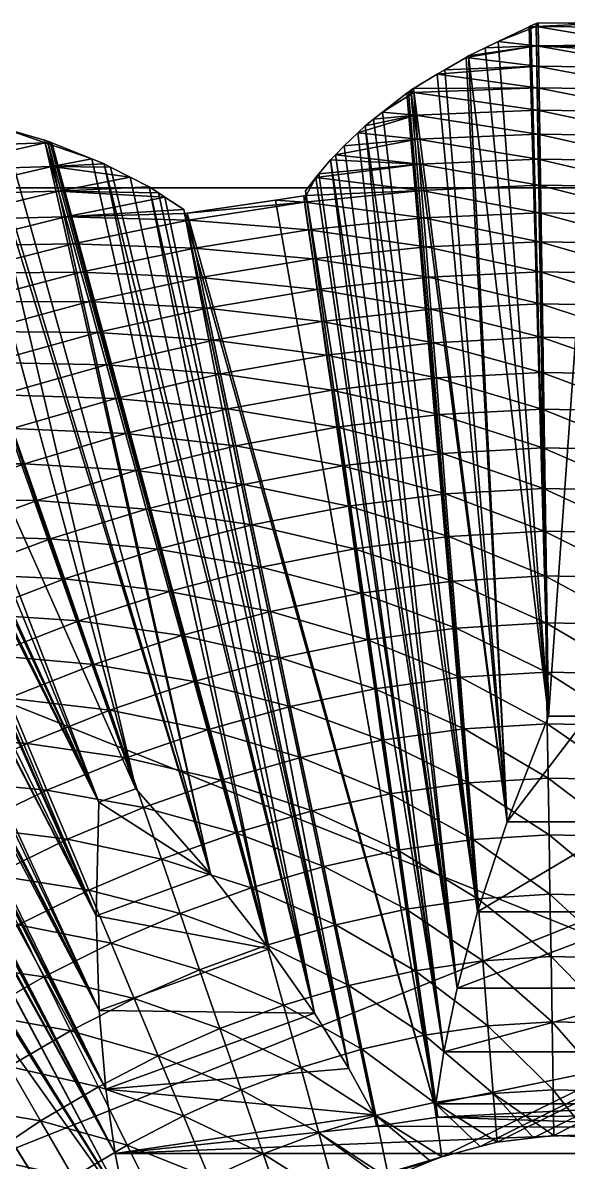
# Model space of a CAD drawing. Extents: x -33.1 to 33.1, y -27.2 to 27.2.
# Drawn here: x -7.38 to 0, y 11.81 to 27.24 of the extents above; entities that cross this region are included whole.
import ezdxf

# ---------------------------------------------------------------- set-up
doc = ezdxf.new("R2010")
doc.units = 0
doc.header["$MEASUREMENT"] = 0
for name, color, linetype in [('ObjLayer', 2, 'Continuous'), ('STL2DXF', 7, 'Continuous'), ('Temp', 7, 'Continuous')]:
    doc.layers.add(name, color=color, linetype=linetype)

msp = doc.modelspace()

# ---------------------------------------------------------------- linework, layer by layer
at = {"layer": 'ObjLayer'}
for p, q in [((-0.528, 27.183, 29.315), (-0.946, 26.984, 28.688)), ((-0.434, 27.226, 29.457), (-0.528, 27.183, 29.315)), ((-0.409, 27.236, 29.495), (-0.434, 27.226, 29.457)), ((-0.269, 17.853, 36.5), (-0.434, 27.226, 29.457)), ((0.406, 27.228, 29.5), (-0.409, 27.236, 29.495)), ((-1.124, 26.899, 28.421), (-1.35, 26.787, 28.085)), ((-0.946, 26.984, 28.688), (-1.124, 26.899, 28.421)), ((-1.383, 26.768, 28.027), (-1.671, 26.601, 27.526)), ((-1.35, 26.787, 28.085), (-1.383, 26.768, 28.027)), ((-1.775, 26.539, 27.347), (-2.096, 26.346, 26.795)), ((-1.671, 26.601, 27.526), (-1.775, 26.539, 27.347)), ((-2.183, 26.284, 26.63), (-2.515, 26.027, 25.969)), ((-2.164, 26.298, 26.668), (-2.183, 26.284, 26.63)), ((-2.129, 26.325, 26.74), (-2.164, 26.298, 26.668)), ((-2.096, 26.346, 26.795), (-2.129, 26.325, 26.74)), ((-9.12, 26.122, 29.174), (-5.855, 16.868, 36.5)), ((-6.356, 16.685, 36.5), (-9.887, 25.918, 29.1)), ((-2.634, 25.933, 25.731), (-2.747, 25.842, 25.509)), ((-2.515, 26.027, 25.969), (-2.634, 25.933, 25.731)), ((-7.091, 25.647, 26.638), (-7.65, 25.809, 27.405)), ((-2.747, 25.842, 25.509), (-2.849, 25.745, 25.265)), ((-6.989, 25.611, 26.489), (-7.091, 25.647, 26.638)), ((-6.449, 25.395, 25.659), (-6.989, 25.611, 26.489)), ((-2.849, 25.745, 25.265), (-3.032, 25.569, 24.831)), ((-3.151, 25.45, 24.549), (-3.218, 25.383, 24.391)), ((-3.032, 25.569, 24.831), (-3.151, 25.45, 24.549)), ((-6.284, 25.328, 25.408), (-6.449, 25.395, 25.659)), ((-6.194, 25.283, 25.247), (-6.284, 25.328, 25.408)), ((-3.218, 25.383, 24.391), (-3.376, 25.191, 23.931)), ((-5.93, 25.147, 24.78), (-6.194, 25.283, 25.247)), ((-5.673, 25.014, 24.329), (-5.93, 25.147, 24.78)), ((-3.415, 25.142, 23.817), (-3.556, 24.963, 23.408)), ((-3.376, 25.191, 23.931), (-3.415, 25.142, 23.817)), ((-25, 25), (25, 25)), ((-25, 25, 4), (25, 25, 4)), ((-5.547, 24.933, 24.07), (-5.673, 25.014, 24.329)), ((-5.462, 24.877, 23.897), (-5.547, 24.933, 24.07)), ((-5.204, 24.707, 23.373), (-5.462, 24.877, 23.897)), ((-3.964, 24.837, 23.239), (-5.16, 24.66, 23.243)), ((-3.58, 24.892, 23.24), (-3.964, 24.837, 23.239)), ((-3.546, 24.896, 23.241), (-3.58, 24.892, 23.24)), ((-3.556, 24.963, 23.408), (-3.546, 24.896, 23.241)), ((-1.765, 12.424, 36.5), (-3.546, 24.896, 23.241)), ((-5.194, 24.655, 23.244), (-5.204, 24.707, 23.373)), ((-5.16, 24.66, 23.243), (-5.194, 24.655, 23.244)), ((-5.194, 24.655, 23.244), (-2.597, 12.304, 36.5)), ((-12.057, 22.579, 22.768), (-5.906, 11.072, 36.5)), ((-6.646, 10.675, 36.5), (-13.623, 21.894, 22.623)), ((-0.827, 16.422, 36.5), (-0.269, 17.853, 36.5)), ((-0.269, 17.853, 36.5), (0.265, 17.853, 36.5)), ((-6.356, 16.685, 36.5), (-5.855, 16.868, 36.5)), ((-5.855, 16.868, 36.5), (-4.841, 15.715, 36.5)), ((-6.392, 15.15, 36.5), (-6.356, 16.685, 36.5)), ((-1.227, 15.202, 36.5), (-0.827, 16.422, 36.5)), ((-4.841, 15.715, 36.5), (-4.047, 14.704, 36.5)), ((-6.35, 13.866, 36.5), (-6.392, 15.15, 36.5)), ((-1.504, 14.17, 36.5), (-1.227, 15.202, 36.5)), ((-4.047, 14.704, 36.5), (-3.435, 13.83, 36.5)), ((-1.684, 13.31, 36.5), (-1.504, 14.17, 36.5)), ((-6.257, 12.802, 36.5), (-6.35, 13.866, 36.5)), ((-3.435, 13.83, 36.5), (-2.971, 13.083, 36.5)), ((-1.791, 12.604, 36.5), (-1.684, 13.31, 36.5)), ((-2.971, 13.083, 36.5), (-2.629, 12.457, 36.5)), ((-6.132, 11.932, 36.5), (-6.257, 12.802, 36.5)), ((-1.765, 12.424, 36.5), (-1.791, 12.604, 36.5)), ((-2.629, 12.457, 36.5), (-2.597, 12.304, 36.5)), ((-2.597, 12.304, 36.5), (-1.765, 12.424, 36.5)), ((-0.962, 12.085, 4), (-1.191, 12.027, 4)), ((-0.472, 12.144, 4), (-0.962, 12.085, 4)), ((-0.195, 12.175, 4), (-0.472, 12.144, 4)), ((0.295, 12.156, 4), (-0.195, 12.175, 4)), ((-5.992, 11.233, 36.5), (-6.132, 11.932, 36.5)), ((-1.71, 11.885, 4), (-1.862, 11.827, 4)), ((-1.191, 12.027, 4), (-1.71, 11.885, 4)), ((-1.862, 11.827, 4), (-2.427, 11.595, 4))]:
    msp.add_line(p, q, dxfattribs=at)
at = {"layer": 'STL2DXF'}
for points in [[(-0.433, 27.186, 29.315), (-0.946, 26.984, 28.688), (-0.528, 27.183, 29.315)], [(-0.429, 26.924, 28.424), (-0.946, 26.984, 28.688), (-0.433, 27.186, 29.315)], [(-0.434, 27.226, 29.457), (-0.528, 27.183, 29.315), (-0.504, 27.194, 29.351)], [(-0.433, 27.186, 29.315), (-0.528, 27.183, 29.315), (-0.434, 27.226, 29.457)], [(-0.409, 27.236, 29.495), (-0.433, 27.186, 29.315), (-0.434, 27.226, 29.457)], [(0.406, 27.228, 29.5), (-0.433, 27.186, 29.315), (-0.409, 27.236, 29.495)], [(0.528, 27.175, 29.313), (-0.433, 27.186, 29.315), (0.406, 27.228, 29.5)], [(1.033, 26.944, 28.55), (-0.433, 27.186, 29.315), (0.528, 27.175, 29.313)], [(1.033, 26.944, 28.55), (-0.429, 26.924, 28.424), (-0.433, 27.186, 29.315)], [(-0.424, 26.648, 27.532), (-1.383, 26.768, 28.027), (-0.429, 26.924, 28.424)], [(-0.429, 26.924, 28.424), (-1.383, 26.768, 28.027), (-1.35, 26.787, 28.085)], [(-0.429, 26.924, 28.424), (-1.35, 26.787, 28.085), (-1.124, 26.899, 28.421)], [(-0.429, 26.924, 28.424), (-1.124, 26.899, 28.421), (-0.946, 26.984, 28.688)], [(1.118, 26.905, 28.421), (-0.429, 26.924, 28.424), (1.033, 26.944, 28.55)], [(1.266, 26.626, 27.529), (-0.424, 26.648, 27.532), (-0.429, 26.924, 28.424)], [(1.276, 26.83, 28.184), (-0.429, 26.924, 28.424), (1.118, 26.905, 28.421)], [(1.276, 26.83, 28.184), (1.266, 26.626, 27.529), (-0.429, 26.924, 28.424)], [(-0.424, 26.648, 27.532), (-1.671, 26.601, 27.526), (-1.383, 26.768, 28.027)], [(-0.42, 26.357, 26.639), (-2.096, 26.346, 26.795), (-1.775, 26.539, 27.347)], [(-0.424, 26.648, 27.532), (-1.775, 26.539, 27.347), (-1.671, 26.601, 27.526)], [(-0.42, 26.357, 26.639), (-1.775, 26.539, 27.347), (-0.424, 26.648, 27.532)], [(1.266, 26.626, 27.529), (1.252, 26.335, 26.636), (-0.424, 26.648, 27.532)], [(1.252, 26.335, 26.636), (-0.42, 26.357, 26.639), (-0.424, 26.648, 27.532)], [(-2.067, 25.985, 25.737), (-2.515, 26.027, 25.969), (-2.091, 26.292, 26.631)], [(-2.091, 26.292, 26.631), (-2.515, 26.027, 25.969), (-2.183, 26.284, 26.63)], [(-2.091, 26.292, 26.631), (-2.183, 26.284, 26.63), (-2.164, 26.298, 26.668)], [(-2.091, 26.292, 26.631), (-2.164, 26.298, 26.668), (-2.129, 26.325, 26.74)], [(-2.091, 26.292, 26.631), (-2.129, 26.325, 26.74), (-2.096, 26.346, 26.795)], [(-0.42, 26.357, 26.639), (-2.091, 26.292, 26.631), (-2.096, 26.346, 26.795)], [(-0.415, 26.051, 25.744), (-2.091, 26.292, 26.631), (-0.42, 26.357, 26.639)], [(-0.415, 26.051, 25.744), (-2.067, 25.985, 25.737), (-2.091, 26.292, 26.631)], [(1.252, 26.335, 26.636), (1.238, 26.029, 25.742), (-0.42, 26.357, 26.639)], [(1.238, 26.029, 25.742), (-0.415, 26.051, 25.744), (-0.42, 26.357, 26.639)], [(-2.041, 25.662, 24.841), (-2.849, 25.745, 25.265), (-2.067, 25.985, 25.737)], [(-2.067, 25.985, 25.737), (-2.849, 25.745, 25.265), (-2.747, 25.842, 25.509)], [(-2.067, 25.985, 25.737), (-2.747, 25.842, 25.509), (-2.634, 25.933, 25.731)], [(-2.067, 25.985, 25.737), (-2.634, 25.933, 25.731), (-2.515, 26.027, 25.969)], [(-0.41, 25.73, 24.847), (-2.067, 25.985, 25.737), (-0.415, 26.051, 25.744)], [(-0.41, 25.73, 24.847), (-2.041, 25.662, 24.841), (-2.067, 25.985, 25.737)], [(1.238, 26.029, 25.742), (1.222, 25.707, 24.845), (-0.415, 26.051, 25.744)], [(1.222, 25.707, 24.845), (-0.41, 25.73, 24.847), (-0.415, 26.051, 25.744)], [(-7.081, 25.612, 26.534), (-8.841, 25.546, 27.358), (-7.65, 25.809, 27.405)], [(-7.081, 25.612, 26.534), (-7.65, 25.809, 27.405), (-7.091, 25.647, 26.638)], [(-7.081, 25.612, 26.534), (-8.733, 25.235, 26.469), (-8.841, 25.546, 27.358)], [(-6.992, 25.292, 25.644), (-8.733, 25.235, 26.469), (-7.081, 25.612, 26.534)], [(-6.989, 25.611, 26.489), (-7.081, 25.612, 26.534), (-7.091, 25.647, 26.638)], [(-6.449, 25.395, 25.659), (-7.081, 25.612, 26.534), (-6.989, 25.611, 26.489)], [(-6.449, 25.395, 25.659), (-6.992, 25.292, 25.644), (-7.081, 25.612, 26.534)], [(-2.014, 25.324, 23.942), (-3.151, 25.45, 24.549), (-2.041, 25.662, 24.841)], [(-2.041, 25.662, 24.841), (-3.151, 25.45, 24.549), (-3.032, 25.569, 24.831)], [(-2.041, 25.662, 24.841), (-3.032, 25.569, 24.831), (-2.849, 25.745, 25.265)], [(-0.405, 25.392, 23.947), (-2.041, 25.662, 24.841), (-0.41, 25.73, 24.847)], [(-0.405, 25.392, 23.947), (-2.014, 25.324, 23.942), (-2.041, 25.662, 24.841)], [(1.222, 25.707, 24.845), (1.206, 25.369, 23.946), (-0.41, 25.73, 24.847)], [(1.206, 25.369, 23.946), (-0.405, 25.392, 23.947), (-0.41, 25.73, 24.847)], [(-2.014, 25.324, 23.942), (-3.218, 25.383, 24.391), (-3.151, 25.45, 24.549)], [(-6.992, 25.292, 25.644), (-8.621, 24.91, 25.581), (-8.733, 25.235, 26.469)], [(-6.9, 24.958, 24.754), (-8.621, 24.91, 25.581), (-6.992, 25.292, 25.644)], [(-6.284, 25.328, 25.408), (-6.992, 25.292, 25.644), (-6.449, 25.395, 25.659)], [(-6.194, 25.283, 25.247), (-6.992, 25.292, 25.644), (-6.284, 25.328, 25.408)], [(-5.93, 25.147, 24.78), (-6.992, 25.292, 25.644), (-6.194, 25.283, 25.247)], [(-5.93, 25.147, 24.78), (-6.9, 24.958, 24.754), (-6.992, 25.292, 25.644)], [(-2.014, 25.324, 23.942), (-3.415, 25.142, 23.817), (-3.376, 25.191, 23.931)], [(-1.986, 24.968, 23.041), (-3.415, 25.142, 23.817), (-2.014, 25.324, 23.942)], [(-2.014, 25.324, 23.942), (-3.376, 25.191, 23.931), (-3.218, 25.383, 24.391)], [(-0.399, 25.037, 23.045), (-2.014, 25.324, 23.942), (-0.405, 25.392, 23.947)], [(-0.399, 25.037, 23.045), (-1.986, 24.968, 23.041), (-2.014, 25.324, 23.942)], [(1.206, 25.369, 23.946), (1.189, 25.014, 23.044), (-0.405, 25.392, 23.947)], [(1.189, 25.014, 23.044), (-0.399, 25.037, 23.045), (-0.405, 25.392, 23.947)], [(-5.673, 25.014, 24.329), (-6.9, 24.958, 24.754), (-5.93, 25.147, 24.78)], [(-3.415, 25.142, 23.817), (-3.546, 24.896, 23.241), (-3.556, 24.963, 23.408)], [(-1.986, 24.968, 23.041), (-3.546, 24.896, 23.241), (-3.415, 25.142, 23.817)], [(25, 5), (-25, 25), (25, 25)], [(-25, 5, 4), (25, 25, 4), (-25, 25, 4)], [(25, 25, 4), (-25, 5, 4), (-1.71, 11.885, 4)], [(25, 25, 4), (-25, 25), (-25, 25, 4)], [(-25, 25), (25, 25, 4), (25, 25)], [(-5.547, 24.933, 24.07), (-6.9, 24.958, 24.754), (-5.673, 25.014, 24.329)], [(-0.393, 24.665, 22.139), (-1.986, 24.968, 23.041), (-0.399, 25.037, 23.045)], [(25, 25, 4), (-1.71, 11.885, 4), (-1.191, 12.027, 4)], [(25, 25, 4), (-1.191, 12.027, 4), (-0.962, 12.085, 4)], [(25, 25, 4), (-0.962, 12.085, 4), (-0.472, 12.144, 4)], [(25, 25, 4), (-0.472, 12.144, 4), (-0.195, 12.175, 4)], [(1.189, 25.014, 23.044), (1.172, 24.641, 22.138), (-0.399, 25.037, 23.045)], [(1.172, 24.641, 22.138), (-0.393, 24.665, 22.139), (-0.399, 25.037, 23.045)], [(0.576, 12.145, 4), (25, 25, 4), (-0.195, 12.175, 4)], [(-6.9, 24.958, 24.754), (-8.503, 24.57, 24.693), (-8.621, 24.91, 25.581)], [(-6.803, 24.609, 23.863), (-8.503, 24.57, 24.693), (-6.9, 24.958, 24.754)], [(-5.462, 24.877, 23.897), (-6.9, 24.958, 24.754), (-5.547, 24.933, 24.07)], [(-5.462, 24.877, 23.897), (-6.803, 24.609, 23.863), (-6.9, 24.958, 24.754)], [(-5.204, 24.707, 23.373), (-6.803, 24.609, 23.863), (-5.462, 24.877, 23.897)], [(-3.568, 24.809, 23.029), (-5.16, 24.66, 23.243), (-3.964, 24.837, 23.239)], [(-3.568, 24.809, 23.029), (-3.964, 24.837, 23.239), (-3.58, 24.892, 23.24)], [(-3.546, 24.896, 23.241), (-3.568, 24.809, 23.029), (-3.58, 24.892, 23.24)], [(-1.956, 24.594, 22.136), (-3.568, 24.809, 23.029), (-1.986, 24.968, 23.041)], [(-1.986, 24.968, 23.041), (-3.568, 24.809, 23.029), (-3.546, 24.896, 23.241)], [(-0.393, 24.665, 22.139), (-1.956, 24.594, 22.136), (-1.986, 24.968, 23.041)], [(-5.194, 24.655, 23.244), (-6.803, 24.609, 23.863), (-5.204, 24.707, 23.373)], [(-3.568, 24.809, 23.029), (-5.14, 24.565, 23.007), (-5.16, 24.66, 23.243)], [(-3.514, 24.433, 22.127), (-5.14, 24.565, 23.007), (-3.568, 24.809, 23.029)], [(-1.956, 24.594, 22.136), (-3.514, 24.433, 22.127), (-3.568, 24.809, 23.029)], [(-6.803, 24.609, 23.863), (-8.381, 24.216, 23.804), (-8.503, 24.57, 24.693)], [(-6.702, 24.243, 22.97), (-8.381, 24.216, 23.804), (-6.803, 24.609, 23.863)], [(-5.14, 24.565, 23.007), (-6.803, 24.609, 23.863), (-5.194, 24.655, 23.244)], [(-5.14, 24.565, 23.007), (-6.702, 24.243, 22.97), (-6.803, 24.609, 23.863)], [(-5.061, 24.187, 22.109), (-6.702, 24.243, 22.97), (-5.14, 24.565, 23.007)], [(-5.14, 24.565, 23.007), (-5.194, 24.655, 23.244), (-5.16, 24.66, 23.243)], [(-3.514, 24.433, 22.127), (-5.061, 24.187, 22.109), (-5.14, 24.565, 23.007)], [(-1.925, 24.202, 21.228), (-3.514, 24.433, 22.127), (-1.956, 24.594, 22.136)], [(-0.387, 24.273, 21.23), (-1.956, 24.594, 22.136), (-0.393, 24.665, 22.139)], [(-0.387, 24.273, 21.23), (-1.925, 24.202, 21.228), (-1.956, 24.594, 22.136)], [(1.172, 24.641, 22.138), (1.153, 24.249, 21.229), (-0.393, 24.665, 22.139)], [(1.153, 24.249, 21.229), (-0.387, 24.273, 21.23), (-0.393, 24.665, 22.139)], [(-3.457, 24.039, 21.222), (-5.061, 24.187, 22.109), (-3.514, 24.433, 22.127)], [(-1.925, 24.202, 21.228), (-3.457, 24.039, 21.222), (-3.514, 24.433, 22.127)], [(-6.702, 24.243, 22.97), (-8.253, 23.847, 22.916), (-8.381, 24.216, 23.804)], [(-6.597, 23.861, 22.076), (-8.253, 23.847, 22.916), (-6.702, 24.243, 22.97)], [(-5.061, 24.187, 22.109), (-6.597, 23.861, 22.076), (-6.702, 24.243, 22.97)], [(-0.38, 23.863, 20.317), (-1.925, 24.202, 21.228), (-0.387, 24.273, 21.23)], [(1.153, 24.249, 21.229), (1.133, 23.839, 20.317), (-0.387, 24.273, 21.23)], [(1.133, 23.839, 20.317), (-0.38, 23.863, 20.317), (-0.387, 24.273, 21.23)], [(-4.978, 23.79, 21.208), (-6.597, 23.861, 22.076), (-5.061, 24.187, 22.109)], [(-3.457, 24.039, 21.222), (-4.978, 23.79, 21.208), (-5.061, 24.187, 22.109)], [(-1.893, 23.791, 20.317), (-3.457, 24.039, 21.222), (-1.925, 24.202, 21.228)], [(-0.38, 23.863, 20.317), (-1.893, 23.791, 20.317), (-1.925, 24.202, 21.228)], [(-3.398, 23.626, 20.314), (-4.978, 23.79, 21.208), (-3.457, 24.039, 21.222)], [(-1.893, 23.791, 20.317), (-3.398, 23.626, 20.314), (-3.457, 24.039, 21.222)], [(-6.597, 23.861, 22.076), (-8.119, 23.461, 22.026), (-8.253, 23.847, 22.916)], [(-6.486, 23.462, 21.18), (-8.119, 23.461, 22.026), (-6.597, 23.861, 22.076)], [(-4.978, 23.79, 21.208), (-6.486, 23.462, 21.18), (-6.597, 23.861, 22.076)], [(-4.892, 23.375, 20.304), (-6.486, 23.462, 21.18), (-4.978, 23.79, 21.208)], [(-3.398, 23.626, 20.314), (-4.892, 23.375, 20.304), (-4.978, 23.79, 21.208)], [(-1.858, 23.359, 19.401), (-3.398, 23.626, 20.314), (-1.893, 23.791, 20.317)], [(-0.373, 23.431, 19.4), (-1.893, 23.791, 20.317), (-0.38, 23.863, 20.317)], [(-0.373, 23.431, 19.4), (-1.858, 23.359, 19.401), (-1.893, 23.791, 20.317)], [(1.133, 23.839, 20.317), (1.113, 23.407, 19.4), (-0.38, 23.863, 20.317)], [(1.113, 23.407, 19.4), (-0.373, 23.431, 19.4), (-0.38, 23.863, 20.317)], [(-3.335, 23.193, 19.402), (-4.892, 23.375, 20.304), (-3.398, 23.626, 20.314)], [(-1.858, 23.359, 19.401), (-3.335, 23.193, 19.402), (-3.398, 23.626, 20.314)], [(-6.486, 23.462, 21.18), (-7.98, 23.059, 21.135), (-8.119, 23.461, 22.026)], [(-6.371, 23.045, 20.281), (-7.98, 23.059, 21.135), (-6.486, 23.462, 21.18)], [(-4.892, 23.375, 20.304), (-6.371, 23.045, 20.281), (-6.486, 23.462, 21.18)], [(-4.801, 22.941, 19.397), (-6.371, 23.045, 20.281), (-4.892, 23.375, 20.304)], [(-3.335, 23.193, 19.402), (-4.801, 22.941, 19.397), (-4.892, 23.375, 20.304)], [(-1.822, 22.906, 18.482), (-3.335, 23.193, 19.402), (-1.858, 23.359, 19.401)], [(-0.366, 22.979, 18.479), (-1.858, 23.359, 19.401), (-0.373, 23.431, 19.4)], [(-0.366, 22.979, 18.479), (-1.822, 22.906, 18.482), (-1.858, 23.359, 19.401)], [(1.091, 22.954, 18.48), (-0.366, 22.979, 18.479), (-0.373, 23.431, 19.4)], [(1.113, 23.407, 19.4), (1.091, 22.954, 18.48), (-0.373, 23.431, 19.4)], [(-3.27, 22.739, 18.487), (-4.801, 22.941, 19.397), (-3.335, 23.193, 19.402)], [(-1.822, 22.906, 18.482), (-3.27, 22.739, 18.487), (-3.335, 23.193, 19.402)], [(-6.371, 23.045, 20.281), (-7.835, 22.639, 20.243), (-7.98, 23.059, 21.135)], [(-6.25, 22.608, 19.381), (-7.835, 22.639, 20.243), (-6.371, 23.045, 20.281)], [(-4.801, 22.941, 19.397), (-6.25, 22.608, 19.381), (-6.371, 23.045, 20.281)], [(-0.359, 22.504, 17.554), (-1.822, 22.906, 18.482), (-0.366, 22.979, 18.479)], [(1.069, 22.479, 17.556), (-0.359, 22.504, 17.554), (-0.366, 22.979, 18.479)], [(1.091, 22.954, 18.48), (1.069, 22.479, 17.556), (-0.366, 22.979, 18.479)], [(-4.705, 22.486, 18.487), (-6.25, 22.608, 19.381), (-4.801, 22.941, 19.397)], [(-3.27, 22.739, 18.487), (-4.705, 22.486, 18.487), (-4.801, 22.941, 19.397)], [(-1.785, 22.431, 17.559), (-3.27, 22.739, 18.487), (-1.822, 22.906, 18.482)], [(-0.359, 22.504, 17.554), (-1.785, 22.431, 17.559), (-1.822, 22.906, 18.482)], [(-3.202, 22.263, 17.568), (-4.705, 22.486, 18.487), (-3.27, 22.739, 18.487)], [(-1.785, 22.431, 17.559), (-3.202, 22.263, 17.568), (-3.27, 22.739, 18.487)], [(-6.25, 22.608, 19.381), (-7.683, 22.201, 19.349), (-7.835, 22.639, 20.243)], [(-6.124, 22.152, 18.478), (-7.683, 22.201, 19.349), (-6.25, 22.608, 19.381)], [(-4.705, 22.486, 18.487), (-6.124, 22.152, 18.478), (-6.25, 22.608, 19.381)], [(-4.606, 22.009, 17.575), (-6.124, 22.152, 18.478), (-4.705, 22.486, 18.487)], [(-3.202, 22.263, 17.568), (-4.606, 22.009, 17.575), (-4.705, 22.486, 18.487)], [(-1.745, 21.932, 16.633), (-3.202, 22.263, 17.568), (-1.785, 22.431, 17.559)], [(-0.351, 22.005, 16.626), (-1.785, 22.431, 17.559), (-0.359, 22.504, 17.554)], [(-0.351, 22.005, 16.626), (-1.745, 21.932, 16.633), (-1.785, 22.431, 17.559)], [(1.045, 21.98, 16.629), (-0.351, 22.005, 16.626), (-0.359, 22.504, 17.554)], [(1.069, 22.479, 17.556), (1.045, 21.98, 16.629), (-0.359, 22.504, 17.554)], [(-3.13, 21.764, 16.646), (-4.606, 22.009, 17.575), (-3.202, 22.263, 17.568)], [(-1.745, 21.932, 16.633), (-3.13, 21.764, 16.646), (-3.202, 22.263, 17.568)], [(-6.124, 22.152, 18.478), (-7.525, 21.744, 18.453), (-7.683, 22.201, 19.349)], [(-5.993, 21.675, 17.573), (-7.525, 21.744, 18.453), (-6.124, 22.152, 18.478)], [(-4.606, 22.009, 17.575), (-5.993, 21.675, 17.573), (-6.124, 22.152, 18.478)], [(-4.501, 21.51, 16.659), (-5.993, 21.675, 17.573), (-4.606, 22.009, 17.575)], [(-3.13, 21.764, 16.646), (-4.501, 21.51, 16.659), (-4.606, 22.009, 17.575)], [(-1.703, 21.408, 15.704), (-3.13, 21.764, 16.646), (-1.745, 21.932, 16.633)], [(-0.343, 21.481, 15.694), (-1.745, 21.932, 16.633), (-0.351, 22.005, 16.626)], [(-0.343, 21.481, 15.694), (-1.703, 21.408, 15.704), (-1.745, 21.932, 16.633)], [(1.02, 21.457, 15.697), (-0.343, 21.481, 15.694), (-0.351, 22.005, 16.626)], [(1.045, 21.98, 16.629), (1.02, 21.457, 15.697), (-0.351, 22.005, 16.626)], [(-3.055, 21.241, 15.721), (-4.501, 21.51, 16.659), (-3.13, 21.764, 16.646)], [(-1.703, 21.408, 15.704), (-3.055, 21.241, 15.721), (-3.13, 21.764, 16.646)], [(-7.36, 21.267, 17.556), (-8.907, 21.266, 18.41), (-7.525, 21.744, 18.453)], [(-5.993, 21.675, 17.573), (-7.36, 21.267, 17.556), (-7.525, 21.744, 18.453)], [(-5.855, 21.177, 16.665), (-7.36, 21.267, 17.556), (-5.993, 21.675, 17.573)], [(-4.501, 21.51, 16.659), (-5.855, 21.177, 16.665), (-5.993, 21.675, 17.573)], [(-4.392, 20.988, 15.741), (-5.855, 21.177, 16.665), (-4.501, 21.51, 16.659)], [(-3.055, 21.241, 15.721), (-4.392, 20.988, 15.741), (-4.501, 21.51, 16.659)], [(-0.334, 20.932, 14.759), (-1.703, 21.408, 15.704), (-0.343, 21.481, 15.694)], [(1.02, 21.457, 15.697), (0.994, 20.907, 14.763), (-0.343, 21.481, 15.694)], [(0.994, 20.907, 14.763), (-0.334, 20.932, 14.759), (-0.343, 21.481, 15.694)], [(-1.66, 20.859, 14.771), (-3.055, 21.241, 15.721), (-1.703, 21.408, 15.704)], [(-0.334, 20.932, 14.759), (-1.66, 20.859, 14.771), (-1.703, 21.408, 15.704)], [(-7.36, 21.267, 17.556), (-8.707, 20.79, 17.522), (-8.907, 21.266, 18.41)], [(-7.188, 20.77, 16.657), (-8.707, 20.79, 17.522), (-7.36, 21.267, 17.556)], [(-5.855, 21.177, 16.665), (-7.188, 20.77, 16.657), (-7.36, 21.267, 17.556)], [(-5.711, 20.655, 15.755), (-7.188, 20.77, 16.657), (-5.855, 21.177, 16.665)], [(-4.392, 20.988, 15.741), (-5.711, 20.655, 15.755), (-5.855, 21.177, 16.665)], [(-2.976, 20.693, 14.794), (-4.392, 20.988, 15.741), (-3.055, 21.241, 15.721)], [(-1.66, 20.859, 14.771), (-2.976, 20.693, 14.794), (-3.055, 21.241, 15.721)], [(-4.277, 20.44, 14.821), (-5.711, 20.655, 15.755), (-4.392, 20.988, 15.741)], [(-2.976, 20.693, 14.794), (-4.277, 20.44, 14.821), (-4.392, 20.988, 15.741)], [(-1.614, 20.283, 13.836), (-2.976, 20.693, 14.794), (-1.66, 20.859, 14.771)], [(-0.325, 20.355, 13.822), (-1.66, 20.859, 14.771), (-0.334, 20.932, 14.759)], [(-0.325, 20.355, 13.822), (-1.614, 20.283, 13.836), (-1.66, 20.859, 14.771)], [(0.966, 20.331, 13.827), (-0.325, 20.355, 13.822), (-0.334, 20.932, 14.759)], [(0.994, 20.907, 14.763), (0.966, 20.331, 13.827), (-0.334, 20.932, 14.759)], [(-7.188, 20.77, 16.657), (-8.499, 20.294, 16.632), (-8.707, 20.79, 17.522)], [(-7.008, 20.25, 15.757), (-8.499, 20.294, 16.632), (-7.188, 20.77, 16.657)], [(-5.711, 20.655, 15.755), (-7.008, 20.25, 15.757), (-7.188, 20.77, 16.657)], [(-2.893, 20.118, 13.864), (-4.277, 20.44, 14.821), (-2.976, 20.693, 14.794)], [(-1.614, 20.283, 13.836), (-2.893, 20.118, 13.864), (-2.976, 20.693, 14.794)], [(-5.56, 20.11, 14.843), (-7.008, 20.25, 15.757), (-5.711, 20.655, 15.755)], [(-4.277, 20.44, 14.821), (-5.56, 20.11, 14.843), (-5.711, 20.655, 15.755)], [(-4.157, 19.867, 13.898), (-5.56, 20.11, 14.843), (-4.277, 20.44, 14.821)], [(-2.893, 20.118, 13.864), (-4.157, 19.867, 13.898), (-4.277, 20.44, 14.821)], [(-7.008, 20.25, 15.757), (-8.283, 19.777, 15.742), (-8.499, 20.294, 16.632)], [(-6.82, 19.708, 14.855), (-8.283, 19.777, 15.742), (-7.008, 20.25, 15.757)], [(-5.56, 20.11, 14.843), (-6.82, 19.708, 14.855), (-7.008, 20.25, 15.757)], [(-1.566, 19.678, 12.899), (-2.893, 20.118, 13.864), (-1.614, 20.283, 13.836)], [(-0.315, 19.749, 12.883), (-1.614, 20.283, 13.836), (-0.325, 20.355, 13.822)], [(-0.315, 19.749, 12.883), (-1.566, 19.678, 12.899), (-1.614, 20.283, 13.836)], [(0.937, 19.725, 12.888), (-0.315, 19.749, 12.883), (-0.325, 20.355, 13.822)], [(0.966, 20.331, 13.827), (0.937, 19.725, 12.888), (-0.325, 20.355, 13.822)], [(-5.402, 19.54, 13.93), (-6.82, 19.708, 14.855), (-5.56, 20.11, 14.843)], [(-4.157, 19.867, 13.898), (-5.402, 19.54, 13.93), (-5.56, 20.11, 14.843)], [(-2.807, 19.515, 12.932), (-4.157, 19.867, 13.898), (-2.893, 20.118, 13.864)], [(-1.566, 19.678, 12.899), (-2.807, 19.515, 12.932), (-2.893, 20.118, 13.864)], [(-6.82, 19.708, 14.855), (-8.057, 19.238, 14.851), (-8.283, 19.777, 15.742)], [(-4.032, 19.267, 12.974), (-5.402, 19.54, 13.93), (-4.157, 19.867, 13.898)], [(-2.807, 19.515, 12.932), (-4.032, 19.267, 12.974), (-4.157, 19.867, 13.898)], [(-0.305, 19.114, 11.943), (-1.566, 19.678, 12.899), (-0.315, 19.749, 12.883)], [(0.907, 19.09, 11.949), (-0.305, 19.114, 11.943), (-0.315, 19.749, 12.883)], [(0.937, 19.725, 12.888), (0.907, 19.09, 11.949), (-0.315, 19.749, 12.883)], [(-6.624, 19.141, 13.952), (-8.057, 19.238, 14.851), (-6.82, 19.708, 14.855)], [(-5.402, 19.54, 13.93), (-6.624, 19.141, 13.952), (-6.82, 19.708, 14.855)], [(-1.515, 19.043, 11.961), (-2.807, 19.515, 12.932), (-1.566, 19.678, 12.899)], [(-0.305, 19.114, 11.943), (-1.515, 19.043, 11.961), (-1.566, 19.678, 12.899)], [(-5.237, 18.943, 13.016), (-6.624, 19.141, 13.952), (-5.402, 19.54, 13.93)], [(-4.032, 19.267, 12.974), (-5.237, 18.943, 13.016), (-5.402, 19.54, 13.93)], [(-2.716, 18.883, 12), (-4.032, 19.267, 12.974), (-2.807, 19.515, 12.932)], [(-1.515, 19.043, 11.961), (-2.716, 18.883, 12), (-2.807, 19.515, 12.932)], [(-6.624, 19.141, 13.952), (-7.822, 18.677, 13.96), (-8.057, 19.238, 14.851)], [(-6.42, 18.55, 13.049), (-7.822, 18.677, 13.96), (-6.624, 19.141, 13.952)], [(-5.237, 18.943, 13.016), (-6.42, 18.55, 13.049), (-6.624, 19.141, 13.952)], [(-3.9, 18.639, 12.05), (-5.237, 18.943, 13.016), (-4.032, 19.267, 12.974)], [(-2.716, 18.883, 12), (-3.9, 18.639, 12.05), (-4.032, 19.267, 12.974)], [(-1.462, 18.378, 11.024), (-2.716, 18.883, 12), (-1.515, 19.043, 11.961)], [(-0.294, 18.447, 11.003), (-1.515, 19.043, 11.961), (-0.305, 19.114, 11.943)], [(-0.294, 18.447, 11.003), (-1.462, 18.378, 11.024), (-1.515, 19.043, 11.961)], [(0.876, 18.424, 11.01), (-0.294, 18.447, 11.003), (-0.305, 19.114, 11.943)], [(0.907, 19.09, 11.949), (0.876, 18.424, 11.01), (-0.305, 19.114, 11.943)], [(-5.065, 18.32, 12.101), (-6.42, 18.55, 13.049), (-5.237, 18.943, 13.016)], [(-3.9, 18.639, 12.05), (-5.065, 18.32, 12.101), (-5.237, 18.943, 13.016)], [(-2.62, 18.22, 11.068), (-3.9, 18.639, 12.05), (-2.716, 18.883, 12)], [(-1.462, 18.378, 11.024), (-2.62, 18.22, 11.068), (-2.716, 18.883, 12)], [(-6.42, 18.55, 13.049), (-7.577, 18.093, 13.068), (-7.822, 18.677, 13.96)], [(-6.206, 17.933, 12.146), (-7.577, 18.093, 13.068), (-6.42, 18.55, 13.049)], [(-5.065, 18.32, 12.101), (-6.206, 17.933, 12.146), (-6.42, 18.55, 13.049)], [(-3.763, 17.981, 11.126), (-5.065, 18.32, 12.101), (-3.9, 18.639, 12.05)], [(-2.62, 18.22, 11.068), (-3.763, 17.981, 11.126), (-3.9, 18.639, 12.05)], [(-1.407, 17.68, 10.088), (-2.62, 18.22, 11.068), (-1.462, 18.378, 11.024)], [(-0.283, 17.748, 10.064), (-1.462, 18.378, 11.024), (-0.294, 18.447, 11.003)], [(-0.283, 17.748, 10.064), (-1.407, 17.68, 10.088), (-1.462, 18.378, 11.024)], [(0.876, 18.424, 11.01), (0.842, 17.725, 10.072), (-0.294, 18.447, 11.003)], [(0.842, 17.725, 10.072), (-0.283, 17.748, 10.064), (-0.294, 18.447, 11.003)], [(-4.885, 17.668, 11.187), (-6.206, 17.933, 12.146), (-5.065, 18.32, 12.101)], [(-3.763, 17.981, 11.126), (-4.885, 17.668, 11.187), (-5.065, 18.32, 12.101)], [(-2.521, 17.526, 10.138), (-3.763, 17.981, 11.126), (-2.62, 18.22, 11.068)], [(-1.407, 17.68, 10.088), (-2.521, 17.526, 10.138), (-2.62, 18.22, 11.068)], [(-7.322, 17.483, 12.178), (-8.708, 17.574, 13.071), (-7.577, 18.093, 13.068)], [(-6.206, 17.933, 12.146), (-7.322, 17.483, 12.178), (-7.577, 18.093, 13.068)], [(-5.983, 17.289, 11.243), (-7.322, 17.483, 12.178), (-6.206, 17.933, 12.146)], [(-4.885, 17.668, 11.187), (-5.983, 17.289, 11.243), (-6.206, 17.933, 12.146)], [(-3.619, 17.292, 10.204), (-4.885, 17.668, 11.187), (-3.763, 17.981, 11.126)], [(-2.521, 17.526, 10.138), (-3.619, 17.292, 10.204), (-3.763, 17.981, 11.126)], [(-0.272, 17.014, 9.128), (-1.407, 17.68, 10.088), (-0.283, 17.748, 10.064)], [(-0.827, 16.422, 36.5), (0.265, 17.853, 36.5), (-0.269, 17.853, 36.5)], [(0.265, 17.853, 36.5), (-0.827, 16.422, 36.5), (0.824, 16.422, 36.5)], [(0.842, 17.725, 10.072), (0.807, 16.992, 9.137), (-0.283, 17.748, 10.064)], [(0.807, 16.992, 9.137), (-0.272, 17.014, 9.128), (-0.283, 17.748, 10.064)], [(-4.696, 16.987, 10.275), (-5.983, 17.289, 11.243), (-4.885, 17.668, 11.187)], [(-3.619, 17.292, 10.204), (-4.696, 16.987, 10.275), (-4.885, 17.668, 11.187)], [(-1.349, 16.948, 9.154), (-2.521, 17.526, 10.138), (-1.407, 17.68, 10.088)], [(-0.272, 17.014, 9.128), (-1.349, 16.948, 9.154), (-1.407, 17.68, 10.088)], [(-7.322, 17.483, 12.178), (-8.411, 16.974, 12.194), (-8.708, 17.574, 13.071)], [(-7.056, 16.848, 11.288), (-8.411, 16.974, 12.194), (-7.322, 17.483, 12.178)], [(-5.983, 17.289, 11.243), (-7.056, 16.848, 11.288), (-7.322, 17.483, 12.178)], [(-2.416, 16.798, 9.21), (-3.619, 17.292, 10.204), (-2.521, 17.526, 10.138)], [(-1.349, 16.948, 9.154), (-2.416, 16.798, 9.21), (-2.521, 17.526, 10.138)], [(-5.75, 16.616, 10.343), (-7.056, 16.848, 11.288), (-5.983, 17.289, 11.243)], [(-4.696, 16.987, 10.275), (-5.75, 16.616, 10.343), (-5.983, 17.289, 11.243)], [(-3.468, 16.571, 9.284), (-4.696, 16.987, 10.275), (-3.619, 17.292, 10.204)], [(-2.416, 16.798, 9.21), (-3.468, 16.571, 9.284), (-3.619, 17.292, 10.204)], [(-7.056, 16.848, 11.288), (-8.102, 16.35, 11.318), (-8.411, 16.974, 12.194)], [(-4.499, 16.274, 9.365), (-5.75, 16.616, 10.343), (-4.696, 16.987, 10.275)], [(-3.468, 16.571, 9.284), (-4.499, 16.274, 9.365), (-4.696, 16.987, 10.275)], [(-0.259, 16.245, 8.197), (-1.349, 16.948, 9.154), (-0.272, 17.014, 9.128)], [(0.807, 16.992, 9.137), (0.771, 16.224, 8.207), (-0.272, 17.014, 9.128)], [(0.771, 16.224, 8.207), (-0.259, 16.245, 8.197), (-0.272, 17.014, 9.128)], [(-6.779, 16.187, 10.4), (-8.102, 16.35, 11.318), (-7.056, 16.848, 11.288)], [(-5.75, 16.616, 10.343), (-6.779, 16.187, 10.4), (-7.056, 16.848, 11.288)], [(-6.356, 16.685, 36.5), (-4.841, 15.715, 36.5), (-5.855, 16.868, 36.5)], [(-1.288, 16.182, 8.226), (-2.416, 16.798, 9.21), (-1.349, 16.948, 9.154)], [(-0.259, 16.245, 8.197), (-1.288, 16.182, 8.226), (-1.349, 16.948, 9.154)], [(-4.841, 15.715, 36.5), (-6.356, 16.685, 36.5), (-6.392, 15.15, 36.5)], [(-2.307, 16.037, 8.286), (-3.468, 16.571, 9.284), (-2.416, 16.798, 9.21)], [(-1.288, 16.182, 8.226), (-2.307, 16.037, 8.286), (-2.416, 16.798, 9.21)], [(-5.507, 15.914, 9.445), (-6.779, 16.187, 10.4), (-5.75, 16.616, 10.343)], [(-4.499, 16.274, 9.365), (-5.507, 15.914, 9.445), (-5.75, 16.616, 10.343)], [(-3.31, 15.817, 8.368), (-4.499, 16.274, 9.365), (-3.468, 16.571, 9.284)], [(-2.307, 16.037, 8.286), (-3.31, 15.817, 8.368), (-3.468, 16.571, 9.284)], [(-6.779, 16.187, 10.4), (-7.78, 15.701, 10.444), (-8.102, 16.35, 11.318)], [(0.824, 16.422, 36.5), (-0.827, 16.422, 36.5), (-1.227, 15.202, 36.5)], [(0.824, 16.422, 36.5), (-1.227, 15.202, 36.5), (1.224, 15.202, 36.5)], [(-4.294, 15.53, 8.46), (-5.507, 15.914, 9.445), (-4.499, 16.274, 9.365)], [(-3.31, 15.817, 8.368), (-4.294, 15.53, 8.46), (-4.499, 16.274, 9.365)], [(-0.247, 15.44, 7.273), (-1.288, 16.182, 8.226), (-0.259, 16.245, 8.197)], [(0.771, 16.224, 8.207), (0.732, 15.42, 7.283), (-0.259, 16.245, 8.197)], [(0.732, 15.42, 7.283), (-0.247, 15.44, 7.273), (-0.259, 16.245, 8.197)], [(-6.49, 15.497, 9.515), (-7.78, 15.701, 10.444), (-6.779, 16.187, 10.4)], [(-5.507, 15.914, 9.445), (-6.49, 15.497, 9.515), (-6.779, 16.187, 10.4)], [(-1.224, 15.379, 7.304), (-2.307, 16.037, 8.286), (-1.288, 16.182, 8.226)], [(-0.247, 15.44, 7.273), (-1.224, 15.379, 7.304), (-1.288, 16.182, 8.226)], [(-5.254, 15.182, 8.551), (-6.49, 15.497, 9.515), (-5.507, 15.914, 9.445)], [(-4.294, 15.53, 8.46), (-5.254, 15.182, 8.551), (-5.507, 15.914, 9.445)], [(-2.192, 15.24, 7.369), (-3.31, 15.817, 8.368), (-2.307, 16.037, 8.286)], [(-1.224, 15.379, 7.304), (-2.192, 15.24, 7.369), (-2.307, 16.037, 8.286)], [(-3.145, 15.028, 7.459), (-4.294, 15.53, 8.46), (-3.31, 15.817, 8.368)], [(-2.192, 15.24, 7.369), (-3.145, 15.028, 7.459), (-3.31, 15.817, 8.368)], [(-6.49, 15.497, 9.515), (-7.445, 15.026, 9.573), (-7.78, 15.701, 10.444)], [(-4.841, 15.715, 36.5), (-6.392, 15.15, 36.5), (-4.047, 14.704, 36.5)], [(-6.189, 14.779, 8.634), (-7.445, 15.026, 9.573), (-6.49, 15.497, 9.515)], [(-5.254, 15.182, 8.551), (-6.189, 14.779, 8.634), (-6.49, 15.497, 9.515)], [(-4.078, 14.752, 7.56), (-5.254, 15.182, 8.551), (-4.294, 15.53, 8.46)], [(-3.145, 15.028, 7.459), (-4.078, 14.752, 7.56), (-4.294, 15.53, 8.46)], [(-0.233, 14.597, 6.357), (-1.224, 15.379, 7.304), (-0.247, 15.44, 7.273)], [(0.732, 15.42, 7.283), (0.692, 14.578, 6.368), (-0.247, 15.44, 7.273)], [(0.692, 14.578, 6.368), (-0.233, 14.597, 6.357), (-0.247, 15.44, 7.273)], [(-1.157, 14.539, 6.39), (-2.192, 15.24, 7.369), (-1.224, 15.379, 7.304)], [(-0.233, 14.597, 6.357), (-1.157, 14.539, 6.39), (-1.224, 15.379, 7.304)], [(-4.047, 14.704, 36.5), (-6.392, 15.15, 36.5), (-6.35, 13.866, 36.5)], [(-4.99, 14.418, 7.662), (-6.189, 14.779, 8.634), (-5.254, 15.182, 8.551)], [(-4.99, 14.418, 7.662), (-5.254, 15.182, 8.551), (-4.078, 14.752, 7.56)], [(-2.072, 14.406, 6.46), (-3.145, 15.028, 7.459), (-2.192, 15.24, 7.369)], [(-1.157, 14.539, 6.39), (-2.072, 14.406, 6.46), (-2.192, 15.24, 7.369)], [(1.224, 15.202, 36.5), (-1.227, 15.202, 36.5), (-1.504, 14.17, 36.5)], [(1.224, 15.202, 36.5), (-1.504, 14.17, 36.5), (1.5, 14.17, 36.5)], [(-7.097, 14.324, 8.705), (-8.371, 14.503, 9.615), (-7.445, 15.026, 9.573)], [(-7.097, 14.324, 8.705), (-7.445, 15.026, 9.573), (-6.189, 14.779, 8.634)], [(-2.972, 14.204, 6.557), (-4.078, 14.752, 7.56), (-3.145, 15.028, 7.459)], [(-2.072, 14.406, 6.46), (-2.972, 14.204, 6.557), (-3.145, 15.028, 7.459)], [(-5.876, 14.031, 7.758), (-7.097, 14.324, 8.705), (-6.189, 14.779, 8.634)], [(-4.047, 14.704, 36.5), (-6.35, 13.866, 36.5), (-3.435, 13.83, 36.5)], [(-5.876, 14.031, 7.758), (-6.189, 14.779, 8.634), (-4.99, 14.418, 7.662)], [(-3.854, 13.941, 6.667), (-4.99, 14.418, 7.662), (-4.078, 14.752, 7.56)], [(-3.854, 13.941, 6.667), (-4.078, 14.752, 7.56), (-2.972, 14.204, 6.557)], [(-7.977, 13.82, 8.762), (-8.371, 14.503, 9.615), (-7.097, 14.324, 8.705)], [(-1.087, 13.66, 5.487), (-2.072, 14.406, 6.46), (-1.157, 14.539, 6.39)], [(-0.219, 13.716, 5.453), (-1.157, 14.539, 6.39), (-0.233, 14.597, 6.357)], [(-0.219, 13.716, 5.453), (-1.087, 13.66, 5.487), (-1.157, 14.539, 6.39)], [(0.692, 14.578, 6.368), (0.65, 13.697, 5.465), (-0.233, 14.597, 6.357)], [(0.65, 13.697, 5.465), (-0.219, 13.716, 5.453), (-0.233, 14.597, 6.357)], [(-4.714, 13.622, 6.78), (-5.876, 14.031, 7.758), (-4.99, 14.418, 7.662)], [(-4.714, 13.622, 6.78), (-4.99, 14.418, 7.662), (-3.854, 13.941, 6.667)], [(-1.947, 13.534, 5.562), (-2.972, 14.204, 6.557), (-2.072, 14.406, 6.46)], [(-1.947, 13.534, 5.562), (-2.072, 14.406, 6.46), (-1.087, 13.66, 5.487)], [(-6.736, 13.594, 7.842), (-7.977, 13.82, 8.762), (-7.097, 14.324, 8.705)], [(-6.736, 13.594, 7.842), (-7.097, 14.324, 8.705), (-5.876, 14.031, 7.758)], [(-2.792, 13.343, 5.665), (-3.854, 13.941, 6.667), (-2.972, 14.204, 6.557)], [(-2.792, 13.343, 5.665), (-2.972, 14.204, 6.557), (-1.947, 13.534, 5.562)], [(1.5, 14.17, 36.5), (-1.504, 14.17, 36.5), (-1.684, 13.31, 36.5)], [(1.5, 14.17, 36.5), (-1.684, 13.31, 36.5), (1.68, 13.31, 36.5)], [(-5.55, 13.252, 6.888), (-6.736, 13.594, 7.842), (-5.876, 14.031, 7.758)], [(-5.55, 13.252, 6.888), (-5.876, 14.031, 7.758), (-4.714, 13.622, 6.78)], [(-3.62, 13.094, 5.783), (-4.714, 13.622, 6.78), (-3.854, 13.941, 6.667)], [(-3.62, 13.094, 5.783), (-3.854, 13.941, 6.667), (-2.792, 13.343, 5.665)], [(-7.567, 13.11, 7.914), (-7.977, 13.82, 8.762), (-6.736, 13.594, 7.842)], [(-3.435, 13.83, 36.5), (-6.35, 13.866, 36.5), (-6.257, 12.802, 36.5)], [(-3.435, 13.83, 36.5), (-6.257, 12.802, 36.5), (-2.971, 13.083, 36.5)], [(-6.36, 12.835, 6.985), (-7.567, 13.11, 7.914), (-6.736, 13.594, 7.842)], [(-6.36, 12.835, 6.985), (-6.736, 13.594, 7.842), (-5.55, 13.252, 6.888)], [(-4.427, 12.792, 5.906), (-5.55, 13.252, 6.888), (-4.714, 13.622, 6.78)], [(-4.427, 12.792, 5.906), (-4.714, 13.622, 6.78), (-3.62, 13.094, 5.783)], [(-1.014, 12.742, 4.599), (-1.947, 13.534, 5.562), (-1.087, 13.66, 5.487)], [(-0.205, 12.794, 4.562), (-1.087, 13.66, 5.487), (-0.219, 13.716, 5.453)], [(-1.014, 12.742, 4.599), (-1.087, 13.66, 5.487), (-0.205, 12.794, 4.562)], [(0.606, 12.777, 4.575), (-0.205, 12.794, 4.562), (-0.219, 13.716, 5.453)], [(0.606, 12.777, 4.575), (-0.219, 13.716, 5.453), (0.65, 13.697, 5.465)], [(-1.816, 12.624, 4.677), (-2.792, 13.343, 5.665), (-1.947, 13.534, 5.562)], [(-1.816, 12.624, 4.677), (-1.947, 13.534, 5.562), (-1.014, 12.742, 4.599)], [(-2.604, 12.445, 4.785), (-3.62, 13.094, 5.783), (-2.792, 13.343, 5.665)], [(-2.604, 12.445, 4.785), (-2.792, 13.343, 5.665), (-1.816, 12.624, 4.677)], [(1.68, 13.31, 36.5), (-1.684, 13.31, 36.5), (-1.791, 12.604, 36.5)], [(1.68, 13.31, 36.5), (-1.791, 12.604, 36.5), (1.788, 12.604, 36.5)], [(-7.142, 12.374, 7.07), (-8.368, 12.582, 7.97), (-7.567, 13.11, 7.914)], [(-7.142, 12.374, 7.07), (-7.567, 13.11, 7.914), (-6.36, 12.835, 6.985)], [(-5.21, 12.441, 6.025), (-6.36, 12.835, 6.985), (-5.55, 13.252, 6.888)], [(-5.21, 12.441, 6.025), (-5.55, 13.252, 6.888), (-4.427, 12.792, 5.906)], [(-2.971, 13.083, 36.5), (-6.257, 12.802, 36.5), (-2.629, 12.457, 36.5)], [(-3.376, 12.211, 4.911), (-4.427, 12.792, 5.906), (-3.62, 13.094, 5.783)], [(-3.376, 12.211, 4.911), (-3.62, 13.094, 5.783), (-2.604, 12.445, 4.785)], [(-5.969, 12.046, 6.135), (-7.142, 12.374, 7.07), (-6.36, 12.835, 6.985)], [(-5.969, 12.046, 6.135), (-6.36, 12.835, 6.985), (-5.21, 12.441, 6.025)], [(-2.629, 12.457, 36.5), (-6.257, 12.802, 36.5), (-6.132, 11.932, 36.5)], [(-4.128, 11.927, 5.043), (-5.21, 12.441, 6.025), (-4.427, 12.792, 5.906)], [(-4.128, 11.927, 5.043), (-4.427, 12.792, 5.906), (-3.376, 12.211, 4.911)], [(-0.962, 12.085, 4), (-1.816, 12.624, 4.677), (-1.014, 12.742, 4.599)], [(-0.195, 12.175, 4), (-1.014, 12.742, 4.599), (-0.205, 12.794, 4.562)], [(-1.014, 12.742, 4.599), (-0.195, 12.175, 4), (-0.472, 12.144, 4)], [(-0.962, 12.085, 4), (-1.014, 12.742, 4.599), (-0.472, 12.144, 4)], [(0.295, 12.156, 4), (-0.195, 12.175, 4), (-0.205, 12.794, 4.562)], [(0.606, 12.777, 4.575), (0.295, 12.156, 4), (-0.205, 12.794, 4.562)], [(-7.895, 11.87, 7.141), (-8.368, 12.582, 7.97), (-7.142, 12.374, 7.07)], [(-1.71, 11.885, 4), (-2.604, 12.445, 4.785), (-1.816, 12.624, 4.677)], [(-1.71, 11.885, 4), (-1.816, 12.624, 4.677), (-1.191, 12.027, 4)], [(-1.816, 12.624, 4.677), (-0.962, 12.085, 4), (-1.191, 12.027, 4)], [(1.788, 12.604, 36.5), (-1.791, 12.604, 36.5), (-1.765, 12.424, 36.5)], [(1.788, 12.604, 36.5), (-1.765, 12.424, 36.5), (1.766, 12.45, 36.5)], [(-6.701, 11.61, 6.233), (-7.895, 11.87, 7.141), (-7.142, 12.374, 7.07)], [(-6.701, 11.61, 6.233), (-7.142, 12.374, 7.07), (-5.969, 12.046, 6.135)], [(-2.629, 12.457, 36.5), (-6.132, 11.932, 36.5), (-2.597, 12.304, 36.5)], [(-4.857, 11.598, 5.172), (-5.969, 12.046, 6.135), (-5.21, 12.441, 6.025)], [(-4.857, 11.598, 5.172), (-5.21, 12.441, 6.025), (-4.128, 11.927, 5.043)], [(-2.427, 11.595, 4), (-3.376, 12.211, 4.911), (-2.604, 12.445, 4.785)], [(-2.427, 11.595, 4), (-2.604, 12.445, 4.785), (-1.862, 11.827, 4)], [(-2.604, 12.445, 4.785), (-1.71, 11.885, 4), (-1.862, 11.827, 4)], [(2.588, 12.279, 36.5), (-1.765, 12.424, 36.5), (-2.597, 12.304, 36.5)], [(1.766, 12.45, 36.5), (-1.765, 12.424, 36.5), (2.588, 12.279, 36.5)], [(-2.597, 12.304, 36.5), (-6.132, 11.932, 36.5), (2.588, 12.279, 36.5)], [(-3.122, 11.291, 4.052), (-4.128, 11.927, 5.043), (-3.376, 12.211, 4.911)], [(-3.376, 12.211, 4.911), (-2.427, 11.595, 4), (-2.486, 11.565, 4)], [(-2.486, 11.565, 4), (-3.122, 11.291, 4.052), (-3.376, 12.211, 4.911)], [(-5.563, 11.227, 5.293), (-6.701, 11.61, 6.233), (-5.969, 12.046, 6.135)], [(-5.563, 11.227, 5.293), (-5.969, 12.046, 6.135), (-4.857, 11.598, 5.172)], [(0.576, 12.145, 4), (-0.195, 12.175, 4), (0.295, 12.156, 4)], [(-1.71, 11.885, 4), (-25, 5, 4), (-1.862, 11.827, 4)], [(-3.816, 11.028, 4.191), (-4.857, 11.598, 5.172), (-4.128, 11.927, 5.043)], [(-3.816, 11.028, 4.191), (-4.128, 11.927, 5.043), (-3.122, 11.291, 4.052)], [(-1.862, 11.827, 4), (-25, 5, 4), (-2.427, 11.595, 4)], [(-7.955, 11.822, 36.5), (-10.708, 10.859, 36.5), (-7.264, 11.279, 36.5)], [(-7.404, 11.133, 6.318), (-7.895, 11.87, 7.141), (-6.701, 11.61, 6.233)]]:
    msp.add_3dface(points, dxfattribs=at)
at = {"layer": 'Temp'}
for points in [[(-0.269, 17.853, 36.5), (-0.528, 27.183, 29.315), (-0.946, 26.984, 28.688)], [(-0.269, 17.853, 36.5), (-0.434, 27.226, 29.457), (-0.528, 27.183, 29.315)], [(-0.269, 17.853, 36.5), (-0.504, 27.194, 29.351), (-0.528, 27.183, 29.315)], [(-0.269, 17.853, 36.5), (-0.434, 27.226, 29.457), (-0.504, 27.194, 29.351)], [(-0.269, 17.853, 36.5), (-0.409, 27.236, 29.495), (-0.434, 27.226, 29.457)], [(-0.269, 17.853, 36.5), (0.406, 27.228, 29.5), (-0.409, 27.236, 29.495)], [(0.265, 17.853, 36.5), (0.406, 27.228, 29.5), (-0.269, 17.853, 36.5)], [(-0.269, 17.853, 36.5), (-1.124, 26.899, 28.421), (-1.35, 26.787, 28.085)], [(-0.269, 17.853, 36.5), (-0.946, 26.984, 28.688), (-1.124, 26.899, 28.421)], [(-0.827, 16.422, 36.5), (-1.383, 26.768, 28.027), (-1.671, 26.601, 27.526)], [(-0.827, 16.422, 36.5), (-1.35, 26.787, 28.085), (-1.383, 26.768, 28.027)], [(-0.269, 17.853, 36.5), (-1.35, 26.787, 28.085), (-0.827, 16.422, 36.5)], [(-0.827, 16.422, 36.5), (-1.775, 26.539, 27.347), (-2.096, 26.346, 26.795)], [(-0.827, 16.422, 36.5), (-1.671, 26.601, 27.526), (-1.775, 26.539, 27.347)], [(-1.227, 15.202, 36.5), (-2.183, 26.284, 26.63), (-2.515, 26.027, 25.969)], [(-1.227, 15.202, 36.5), (-2.164, 26.298, 26.668), (-2.183, 26.284, 26.63)], [(-1.227, 15.202, 36.5), (-2.129, 26.325, 26.74), (-2.164, 26.298, 26.668)], [(-0.827, 16.422, 36.5), (-2.096, 26.346, 26.795), (-2.129, 26.325, 26.74)], [(-0.827, 16.422, 36.5), (-2.129, 26.325, 26.74), (-1.227, 15.202, 36.5)], [(-5.855, 16.868, 36.5), (-9.12, 26.122, 29.174), (-9.887, 25.918, 29.1)], [(-5.855, 16.868, 36.5), (-9.071, 26.134, 29.178), (-9.12, 26.122, 29.174)], [(-5.855, 16.868, 36.5), (-9.039, 26.128, 29.138), (-9.071, 26.134, 29.178)], [(-5.855, 16.868, 36.5), (-8.322, 25.977, 28.272), (-9.039, 26.128, 29.138)], [(-6.356, 16.685, 36.5), (-9.887, 25.918, 29.1), (-10.068, 25.754, 28.749)], [(-6.356, 16.685, 36.5), (-5.855, 16.868, 36.5), (-9.887, 25.918, 29.1)], [(-5.855, 16.868, 36.5), (-7.977, 25.903, 27.856), (-8.322, 25.977, 28.272)], [(-1.227, 15.202, 36.5), (-2.634, 25.933, 25.731), (-2.747, 25.842, 25.509)], [(-1.227, 15.202, 36.5), (-2.515, 26.027, 25.969), (-2.634, 25.933, 25.731)], [(-5.855, 16.868, 36.5), (-4.841, 15.715, 36.5), (-7.977, 25.903, 27.856)], [(-4.841, 15.715, 36.5), (-7.916, 25.886, 27.772), (-7.977, 25.903, 27.856)], [(-4.841, 15.715, 36.5), (-7.65, 25.809, 27.405), (-7.916, 25.886, 27.772)], [(-4.841, 15.715, 36.5), (-7.091, 25.647, 26.638), (-7.65, 25.809, 27.405)], [(-1.504, 14.17, 36.5), (-2.747, 25.842, 25.509), (-2.849, 25.745, 25.265)], [(-1.227, 15.202, 36.5), (-2.747, 25.842, 25.509), (-1.504, 14.17, 36.5)], [(-6.356, 16.685, 36.5), (-10.068, 25.754, 28.749), (-10.363, 25.479, 28.179)], [(-4.841, 15.715, 36.5), (-7.051, 25.635, 26.585), (-7.091, 25.647, 26.638)], [(-4.841, 15.715, 36.5), (-4.047, 14.704, 36.5), (-7.051, 25.635, 26.585)], [(-4.047, 14.704, 36.5), (-7.019, 25.623, 26.536), (-7.051, 25.635, 26.585)], [(-4.047, 14.704, 36.5), (-6.989, 25.611, 26.489), (-7.019, 25.623, 26.536)], [(-4.047, 14.704, 36.5), (-6.449, 25.395, 25.659), (-6.989, 25.611, 26.489)], [(-1.504, 14.17, 36.5), (-2.849, 25.745, 25.265), (-3.032, 25.569, 24.831)], [(-6.356, 16.685, 36.5), (-10.363, 25.479, 28.179), (-10.421, 25.424, 28.066)], [(-1.504, 14.17, 36.5), (-3.151, 25.45, 24.549), (-3.218, 25.383, 24.391)], [(-1.504, 14.17, 36.5), (-3.032, 25.569, 24.831), (-3.151, 25.45, 24.549)], [(-6.356, 16.685, 36.5), (-10.421, 25.424, 28.066), (-10.582, 25.267, 27.754)], [(-4.047, 14.704, 36.5), (-6.284, 25.328, 25.408), (-6.449, 25.395, 25.659)], [(-4.047, 14.704, 36.5), (-3.435, 13.83, 36.5), (-6.284, 25.328, 25.408)], [(-3.435, 13.83, 36.5), (-6.194, 25.283, 25.247), (-6.284, 25.328, 25.408)], [(-1.684, 13.31, 36.5), (-3.218, 25.383, 24.391), (-3.376, 25.191, 23.931)], [(-1.504, 14.17, 36.5), (-3.218, 25.383, 24.391), (-1.684, 13.31, 36.5)], [(-6.392, 15.15, 36.5), (-10.639, 25.209, 27.645), (-10.753, 25.076, 27.378)], [(-6.356, 16.685, 36.5), (-10.582, 25.267, 27.754), (-10.639, 25.209, 27.645)], [(-6.356, 16.685, 36.5), (-10.639, 25.209, 27.645), (-6.392, 15.15, 36.5)], [(-3.435, 13.83, 36.5), (-5.93, 25.147, 24.78), (-6.194, 25.283, 25.247)], [(-3.435, 13.83, 36.5), (-5.673, 25.014, 24.329), (-5.93, 25.147, 24.78)], [(-1.684, 13.31, 36.5), (-3.415, 25.142, 23.817), (-3.556, 24.963, 23.408)], [(-1.684, 13.31, 36.5), (-3.376, 25.191, 23.931), (-3.415, 25.142, 23.817)], [(-25, 25), (25, 5), (-25, 5)], [(-6.392, 15.15, 36.5), (-10.805, 25.013, 27.256), (-11.052, 24.712, 26.678)], [(-6.392, 15.15, 36.5), (-10.753, 25.076, 27.378), (-10.805, 25.013, 27.256)], [(-2.971, 13.083, 36.5), (-5.547, 24.933, 24.07), (-5.673, 25.014, 24.329)], [(-3.435, 13.83, 36.5), (-2.971, 13.083, 36.5), (-5.673, 25.014, 24.329)], [(-2.971, 13.083, 36.5), (-5.462, 24.877, 23.897), (-5.547, 24.933, 24.07)], [(-2.971, 13.083, 36.5), (-5.204, 24.707, 23.373), (-5.462, 24.877, 23.897)], [(-1.765, 12.424, 36.5), (-3.964, 24.837, 23.239), (-5.16, 24.66, 23.243)], [(-1.765, 12.424, 36.5), (-3.58, 24.892, 23.24), (-3.964, 24.837, 23.239)], [(-1.765, 12.424, 36.5), (-3.546, 24.896, 23.241), (-3.58, 24.892, 23.24)], [(-1.684, 13.31, 36.5), (-3.556, 24.963, 23.408), (-1.791, 12.604, 36.5)], [(-1.791, 12.604, 36.5), (-3.556, 24.963, 23.408), (-3.546, 24.896, 23.241)], [(-1.791, 12.604, 36.5), (-3.546, 24.896, 23.241), (-1.765, 12.424, 36.5)], [(-6.392, 15.15, 36.5), (-11.052, 24.712, 26.678), (-11.198, 24.526, 26.334)], [(-2.629, 12.457, 36.5), (-5.194, 24.655, 23.244), (-5.204, 24.707, 23.373)], [(-2.971, 13.083, 36.5), (-2.629, 12.457, 36.5), (-5.204, 24.707, 23.373)], [(-6.392, 15.15, 36.5), (-11.198, 24.526, 26.334), (-11.223, 24.494, 26.275)], [(-1.765, 12.424, 36.5), (-5.16, 24.66, 23.243), (-5.194, 24.655, 23.244)], [(-2.629, 12.457, 36.5), (-2.597, 12.304, 36.5), (-5.194, 24.655, 23.244)], [(-1.765, 12.424, 36.5), (-5.194, 24.655, 23.244), (-2.597, 12.304, 36.5)], [(-6.35, 13.866, 36.5), (-11.223, 24.494, 26.275), (-11.325, 24.338, 25.975)], [(-6.392, 15.15, 36.5), (-11.223, 24.494, 26.275), (-6.35, 13.866, 36.5)], [(-6.35, 13.866, 36.5), (-11.325, 24.338, 25.975), (-11.514, 24.039, 25.418)], [(-6.35, 13.866, 36.5), (-11.565, 23.958, 25.266), (-11.649, 23.818, 25.016)], [(-6.35, 13.866, 36.5), (-11.514, 24.039, 25.418), (-11.565, 23.958, 25.266)], [(-6.257, 12.802, 36.5), (-11.649, 23.818, 25.016), (-11.725, 23.66, 24.72)], [(-6.35, 13.866, 36.5), (-11.649, 23.818, 25.016), (-6.257, 12.802, 36.5)], [(-6.257, 12.802, 36.5), (-11.725, 23.66, 24.72), (-11.768, 23.566, 24.548)], [(-6.257, 12.802, 36.5), (-11.779, 23.541, 24.504), (-11.931, 23.195, 23.896)], [(-6.257, 12.802, 36.5), (-11.768, 23.566, 24.548), (-11.779, 23.541, 24.504)], [(-6.132, 11.932, 36.5), (-11.944, 23.154, 23.82), (-11.983, 23.026, 23.592)], [(-6.132, 11.932, 36.5), (-11.931, 23.195, 23.896), (-11.944, 23.154, 23.82)], [(-6.257, 12.802, 36.5), (-11.931, 23.195, 23.896), (-6.132, 11.932, 36.5)], [(-6.132, 11.932, 36.5), (-11.983, 23.026, 23.592), (-12.069, 22.736, 23.078)], [(-6.132, 11.932, 36.5), (-12.069, 22.736, 23.078), (-12.094, 22.648, 22.926)], [(-5.906, 11.072, 36.5), (-12.057, 22.579, 22.768), (-12.842, 22.247, 22.684)], [(-5.992, 11.233, 36.5), (-12.094, 22.648, 22.926), (-12.057, 22.579, 22.768)], [(-6.132, 11.932, 36.5), (-12.094, 22.648, 22.926), (-5.992, 11.233, 36.5)], [(-5.992, 11.233, 36.5), (-12.057, 22.579, 22.768), (-5.906, 11.072, 36.5)], [(-5.906, 11.072, 36.5), (-12.842, 22.247, 22.684), (-12.936, 22.206, 22.676)], [(-7.264, 11.279, 36.5), (-14.13, 22.119, 23.412), (-14.272, 22.17, 23.614)], [(-7.264, 11.279, 36.5), (-14.272, 22.17, 23.614), (-7.955, 11.822, 36.5)], [(-7.264, 11.279, 36.5), (-13.899, 22.037, 23.084), (-14.13, 22.119, 23.412)], [(-5.906, 11.072, 36.5), (-12.936, 22.206, 22.676), (-13.623, 21.894, 22.623)], [(-7.264, 11.279, 36.5), (-13.656, 21.948, 22.743), (-13.899, 22.037, 23.084)], [(-6.729, 10.807, 36.5), (-13.623, 21.894, 22.623), (-13.656, 21.948, 22.743)], [(-6.729, 10.807, 36.5), (-13.656, 21.948, 22.743), (-7.264, 11.279, 36.5)], [(-6.646, 10.675, 36.5), (-13.623, 21.894, 22.623), (-6.729, 10.807, 36.5)], [(-6.646, 10.675, 36.5), (-5.906, 11.072, 36.5), (-13.623, 21.894, 22.623)], [(6.129, 11.932, 36.5), (2.588, 12.279, 36.5), (-6.132, 11.932, 36.5)], [(6.129, 11.932, 36.5), (-6.132, 11.932, 36.5), (-5.992, 11.233, 36.5)], [(6.129, 11.932, 36.5), (-5.992, 11.233, 36.5), (5.988, 11.233, 36.5)]]:
    msp.add_3dface(points, dxfattribs=at)

doc.saveas('drawing.dxf')
